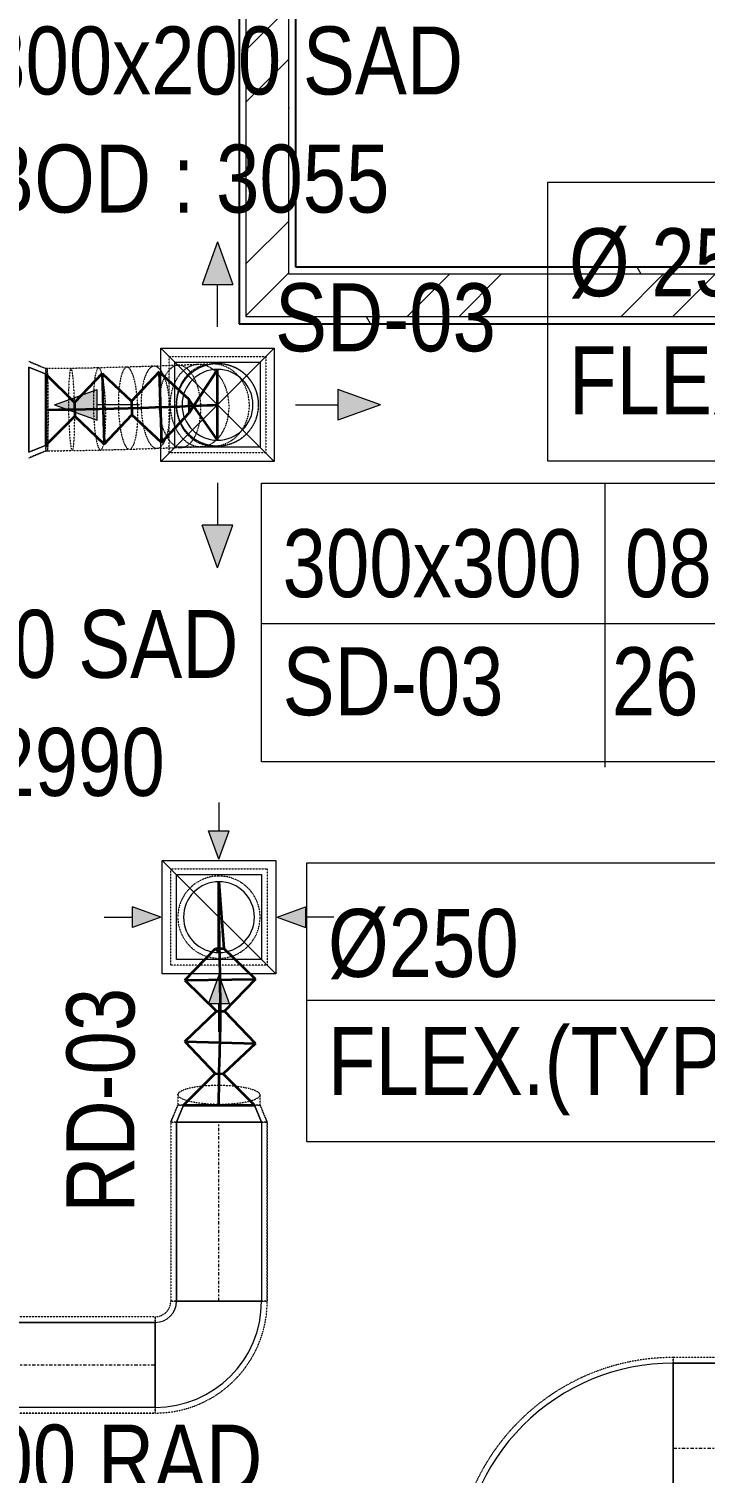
# Model space of a CAD drawing. Header units: inches. Extents: x -83664 to 20107, y -47222 to 19398.
# Drawn here: x -3914 to -1529, y -8171 to -3073 of the extents above; entities that cross this region are included whole.
import ezdxf

# ---------------------------------------------------------------- set-up
doc = ezdxf.new("R2010")
doc.units = ezdxf.units.IN
doc.header["$MEASUREMENT"] = 0
doc.linetypes.add('Center', pattern=[29.999999, 12, -6, 6, -6])
doc.linetypes.add('Hidden 0_50', pattern=[1.0584, 0.5292, -0.5292])
for name, color, linetype, lineweight, true_color in [('A-DETL', 7, 'Continuous', 18, 0x00a600), ('M-HVAC-DUCT', 7, 'Continuous', 9, 0xffe97f), ('M-HVAC-DUCT-PATT', 7, 'Continuous', 35, 0x007f00)]:
    doc.layers.add(name, color=color, linetype=linetype, lineweight=lineweight, true_color=true_color)
for name, color, linetype, lineweight in [('A-DETL-GENF', 7, 'Continuous', 9), ('A-WALL', 7, 'Continuous', 9), ('A-WALL-PATT', 7, 'Continuous', 25), ('G-ANNO-TEXT', 7, 'Continuous', 9), ('M-HVAC-CDFF', 7, 'Continuous', 9), ('M-HVAC-DUCT-CNTR', 7, 'Center', 9), ('M-HVAC-DUCT-IDEN', 7, 'Continuous', 18)]:
    doc.layers.add(name, color=color, linetype=linetype, lineweight=lineweight)
doc.styles.add('Arial Narrow_21', font='ARIALN.TTF', dxfattribs={"height": 240})
pattern_1 = [(0, (0, 0), (1219.2, 304.8), [50.292, -864.108, 50.292, -864.108, -4876.8]), (0, (0, 0), (1219.2, 304.8), [-1828.8, 50.292, -1778.508, 50.292, -864.108, -2133.6]), (0, (0, 0), (1219.2, 304.8), [-4572, 50.292, -559.308, 50.292, -1473.708]), (120, (457.2, 152.4), (-873.56454, 903.45817), [50.292, -864.108, 50.292, -864.108, -4876.8]), (120, (457.2, 152.4), (-873.56454, 903.45817), [-1828.8, 50.292, -1778.508, 50.292, -864.108, -2133.6]), (120, (457.2, 152.4), (-873.56454, 903.45817), [-4572, 50.292, -559.308, 50.292, -1473.708]), (240, (609.6, 762), (-345.63546, -1208.25817), [50.292, -864.108, 50.292, -864.108, -4876.8]), (240, (609.6, 762), (-345.63546, -1208.25817), [-1828.8, 50.292, -1778.508, 50.292, -864.108, -2133.6]), (240, (609.6, 762), (-345.63546, -1208.25817), [-4572, 50.292, -559.308, 50.292, -1473.708])]
pattern_2 = [(45, (0, 0), (-377.1708, 377.1708), []), (45, (0, 571.5), (-377.1708, 377.1708), [])]

# ---------------------------------------------------------------- blocks, each defined once
blk = doc.blocks.new('GCE-AT-Supply Air Rectangular Diffuser - 300x300-6788639-FIRST FLOOR AC CONDITIONING LAYOUT - PART A')
at = {"layer": 'A-DETL-GENF', "true_color": 0xff7f00}
for points in [[(54.6, 425), (0, 575), (-54.6, 425)], [(-425, -54.6), (-425, 54.6), (-575, 0)], [(425, -54.6), (575, 0), (425, 54.6)], [(0, -575), (54.6, -425), (-54.6, -425)]]:
    blk.add_hatch(color=30, dxfattribs=at).paths.add_polyline_path(points)
at = {"layer": 'A-DETL-GENF', "color": 30, "true_color": 0xff7f00}
for p, q in [((0, 575), (-54.6, 425)), ((0, 575), (54.6, 425)), ((-54.6, 425), (54.6, 425)), ((0, 275), (0, 425)), ((-200, -200), (200, 200)), ((-200, 200), (200, -200)), ((-200, -200), (-200, 200)), ((-200, 200), (200, 200)), ((200, 200), (200, -200)), ((-575, 0), (-425, 54.6)), ((-425, -54.6), (-425, 54.6)), ((425, 54.6), (425, -54.6)), ((575, 0), (425, 54.6)), ((-575, 0), (-425, -54.6)), ((275, 0), (425, 0)), ((-275, 0), (-425, 0)), ((575, 0), (425, -54.6)), ((200, -200), (-200, -200)), ((0, -275), (0, -425)), ((54.6, -425), (-54.6, -425)), ((0, -575), (-54.6, -425)), ((0, -575), (54.6, -425))]:
    blk.add_line(p, q, dxfattribs=at)
blk = doc.blocks.new('M_Rectangular to Round Transition - Angle - 45 Degree-7442407-FIRST FLOOR AC CONDITIONING LAYOUT - PART A')
at = {"layer": 'M-HVAC-DUCT', "color": 30, "true_color": 0xff7f00}
for p, q in [((0, 150), (60.4, 125)), ((60.4, 125), (0, 150)), ((0, 150), (0, -150)), ((0, -150), (0, 150)), ((60.4, 0), (60.4, 125)), ((60.4, 0), (60.4, 125)), ((60.4, -125), (60.4, 0)), ((60.4, -125), (60.4, 0)), ((0, -150), (60.4, -125)), ((60.4, -125), (0, -150))]:
    blk.add_line(p, q, dxfattribs=at)
blk = doc.blocks.new('M_Rectangular to Round Transition - Angle - 45 Degree-7600494-FIRST FLOOR AC CONDITIONING LAYOUT - PART A')
at = {"layer": 'M-HVAC-DUCT', "color": 30, "true_color": 0xff7f00}
for p, q in [((160335, 87412.4), (160335, 87712.4)), ((160335, 87712.4), (160635, 87712.4)), ((160635, 87712.4), (160635, 87412.4)), ((160635, 87412.4), (160335, 87412.4))]:
    blk.add_line(p, q, dxfattribs=at)
for start, end in [(90, 180), (0, 90), (180, 270), (270, 0)]:
    blk.add_arc((160485, 87562.4), 125, start, end, dxfattribs=at)
blk = doc.blocks.new('GCE-AT-Return Air Rectangular Diffuser - 300X300-7590694-FIRST FLOOR AC CONDITIONING LAYOUT - PART A')
at = {"layer": 'A-DETL-GENF', "true_color": 0xff00ff}
for points in [[(0, 205), (36.4, 305), (-36.4, 305)], [(-305, -36.4), (-205, 0), (-305, 36.4)], [(305, -36.4), (305, 36.4), (205, 0)], [(36.4, -305), (0, -205), (-36.4, -305)]]:
    blk.add_hatch(color=6, dxfattribs=at).paths.add_polyline_path(points)
at = {"layer": 'A-DETL-GENF', "color": 6, "true_color": 0xff00ff}
for p, q in [((0, 405), (0, 305)), ((0, 205), (-36.4, 305)), ((-36.4, 305), (36.4, 305)), ((0, 205), (36.4, 305)), ((-200, 200), (200, 200)), ((-200, -200), (-200, 200)), ((-200, 200), (200, -200)), ((200, 200), (200, -200)), ((-205, 0), (-305, 36.4)), ((-305, -36.4), (-305, 36.4)), ((205, 0), (305, 36.4)), ((305, 36.4), (305, -36.4)), ((405, 0), (305, 0)), ((-405, 0), (-305, 0)), ((-205, 0), (-305, -36.4)), ((205, 0), (305, -36.4)), ((200, -200), (-200, -200)), ((0, -205), (-36.4, -305)), ((0, -205), (36.4, -305)), ((-36.4, -305), (36.4, -305)), ((0, -405), (0, -305))]:
    blk.add_line(p, q, dxfattribs=at)
blk = doc.blocks.new('M_Rectangular Elbow - Radius - 0_75 W-7240826-FIRST FLOOR AC CONDITIONING LAYOUT - PART A')
at = {"layer": 'M-HVAC-DUCT', "color": 6, "true_color": 0xff00ff}
for p, q in [((-150, 225), (150, 225)), ((150, 225), (-150, 225)), ((-225, 150), (-225, -150)), ((-225, -150), (-225, 150))]:
    blk.add_line(p, q, dxfattribs=at)
for radius in [75, 75, 375, 375]:
    blk.add_arc((-225, 225), radius, 270, 0, dxfattribs=at)
blk = doc.blocks.new('M_Rectangular to Round Transition - Angle - 45 Degree-V80-FIRST FLOOR AC CONDITIONING LAYOUT - PART A')
at = {"layer": 'M-HVAC-DUCT', "color": 6, "true_color": 0xff00ff}
for p, q in [((0, 150), (60.4, 125)), ((60.4, 125), (0, 150)), ((0, 150), (0, -150)), ((0, -150), (0, 150)), ((60.4, 0), (60.4, 125)), ((60.4, 0), (60.4, 125)), ((60.4, -125), (60.4, 0)), ((60.4, -125), (60.4, 0)), ((0, -150), (60.4, -125)), ((60.4, -125), (0, -150))]:
    blk.add_line(p, q, dxfattribs=at)
blk = doc.blocks.new('M_Rectangular to Round Transition - Angle - 45 Degree-V18-FIRST FLOOR AC CONDITIONING LAYOUT - PART A')
at = {"layer": 'M-HVAC-DUCT', "color": 6, "true_color": 0xff00ff}
for p, q in [((132090.8, 96619.9), (132090.8, 96919.9)), ((132090.8, 96919.9), (132390.8, 96919.9)), ((132390.8, 96919.9), (132390.8, 96619.9)), ((132390.8, 96619.9), (132090.8, 96619.9))]:
    blk.add_line(p, q, dxfattribs=at)
for start, end in [(90, 180), (0, 90), (180, 270), (270, 0)]:
    blk.add_arc((132240.8, 96769.9), 125, start, end, dxfattribs=at)
blk = doc.blocks.new('M_Rectangular Elbow - Radius - 0_75 W-8296330-FIRST FLOOR AC CONDITIONING LAYOUT - PART A')
at = {"layer": 'M-HVAC-DUCT', "color": 6, "true_color": 0xff00ff}
for p, q in [((-300, 450), (300, 450)), ((300, 450), (-300, 450)), ((-450, 300), (-450, -300)), ((-450, -300), (-450, 300))]:
    blk.add_line(p, q, dxfattribs=at)
for radius in [150, 150, 750, 750]:
    blk.add_arc((-450, 450), radius, 270, 0, dxfattribs=at)
blk = doc.blocks.new('TEMW-SMBZ-HO-BM-HVAC-00002_rvt-1-FIRST FLOOR AC CONDITIONING LAYOUT - PART A')
at = {"layer": 'M-HVAC-DUCT', "color": 30, "linetype": 'Hidden 0_50', "true_color": 0xff7f00}
for p, q in [((147542.5, 94124.8), (147602.8, 94099.8)), ((147602.8, 94099.8), (147542.5, 94124.8)), ((147788.4, 94102.4), (147691, 94100.5)), ((147888.3, 94105.2), (147788.4, 94102.4)), ((147984.3, 94108.3), (147888.3, 94105.2)), ((148069.9, 94111.5), (147984.2, 94108.3)), ((148037.8, 94142.1), (148377.8, 94142.1)), ((148037.8, 93802.1), (148037.8, 94142.1)), ((148138.9, 94114.3), (148069.8, 94111.5)), ((148184.8, 94116.2), (148138.7, 94114.3)), ((148201.4, 94117), (148184.6, 94116.2)), ((148377.8, 94142.1), (148377.8, 93802.1)), ((147607.6, 94099.8), (147602.8, 94099.8)), ((147602.8, 94099.8), (147602.8, 93809.8)), ((147602.8, 94099.8), (147602.8, 93809.8)), ((147602.8, 93954.8), (147602.8, 94099.8)), ((147602.8, 93954.8), (147602.8, 94099.8)), ((147691.1, 94100.5), (147607.6, 94099.8)), ((147602.8, 93809.8), (147602.8, 93954.8)), ((147602.8, 93809.8), (147602.8, 93954.8)), ((147542.5, 93784.8), (147602.8, 93809.8)), ((147602.8, 93809.8), (147542.5, 93784.8)), ((147602.8, 93809.8), (147608.9, 93809.8)), ((147608.9, 93809.8), (147695.2, 93810.5)), ((147695.2, 93810.5), (147795.3, 93812.5)), ((147795.3, 93812.5), (147897, 93815.3)), ((147897.1, 93815.3), (147994.3, 93818.5)), ((147994.4, 93818.5), (148081, 93821.7)), ((148377.8, 93802.1), (148037.8, 93802.1)), ((148081.1, 93821.7), (148150.7, 93824.5)), ((148150.8, 93824.5), (148197.2, 93826.5)), ((148197.4, 93826.5), (148214.2, 93827.3))]:
    blk.add_line(p, q, dxfattribs=at)
at = {"layer": 'M-HVAC-DUCT', "color": 6, "linetype": 'Hidden 0_50', "true_color": 0xff00ff}
for p, q in [((148043, 92333.8), (148383, 92333.8)), ((148043, 91993.8), (148043, 92333.8)), ((148383, 92333.8), (148383, 91993.8)), ((148383, 91993.8), (148043, 91993.8)), ((148068, 91537.4), (148068, 91500.6)), ((148068, 91537.4), (148068, 91500.6)), ((148358, 91500.6), (148358, 91536.1)), ((148358, 91500.6), (148358, 91536.1)), ((148043, 91440.3), (148068, 91500.6)), ((148068, 91500.6), (148043, 91440.3)), ((148068, 91500.6), (148358, 91500.6)), ((148068, 91500.6), (148358, 91500.6)), ((148213, 91500.6), (148068, 91500.6)), ((148213, 91500.6), (148068, 91500.6)), ((148358, 91500.6), (148213, 91500.6)), ((148358, 91500.6), (148213, 91500.6)), ((148383, 91440.3), (148358, 91500.6)), ((148358, 91500.6), (148383, 91440.3)), ((148383, 91440.3), (148043, 91440.3)), ((148043, 91440.3), (148383, 91440.3)), ((148043, 91440.3), (148043, 90808.4)), ((148043, 91440.3), (148043, 90808.4)), ((148383, 91440.3), (148043, 91440.3)), ((148043, 91440.3), (148383, 91440.3)), ((148383, 90808.4), (148383, 91440.3)), ((148383, 91440.3), (148383, 90808.4)), ((148383, 90808.4), (148043, 90808.4)), ((148043, 90808.4), (148383, 90808.4)), ((148383, 90808.4), (148043, 90808.4)), ((148043, 90808.4), (148383, 90808.4)), ((147988, 90753.4), (145754.2, 90753.4)), ((147988, 90753.4), (145754.2, 90753.4)), ((147988, 90413.4), (147988, 90753.4)), ((147988, 90753.4), (147988, 90413.4)), ((147988, 90753.4), (147988, 90413.4)), ((147988, 90413.4), (147988, 90753.4)), ((149815.7, 89969.6), (149815.7, 90609.6)), ((149815.7, 90609.6), (149815.7, 89969.6)), ((150701.1, 90609.6), (149815.7, 90609.6)), ((150701.1, 90609.6), (149815.7, 90609.6)), ((149815.7, 89969.6), (149815.7, 90609.6)), ((149815.7, 90609.6), (149815.7, 89969.6)), ((145754.2, 90413.4), (147988, 90413.4)), ((147988, 90413.4), (145754.2, 90413.4))]:
    blk.add_line(p, q, dxfattribs=at)
at = {"layer": 'M-HVAC-DUCT', "color": 6, "true_color": 0xff00ff}
for p, q in [((148063, 91440.3), (148363, 91440.3)), ((148363, 91440.3), (148063, 91440.3)), ((148063, 90808.4), (148063, 91440.3)), ((148063, 91440.3), (148063, 90808.4)), ((148363, 91440.3), (148363, 90808.4)), ((148363, 91440.3), (148363, 90808.4)), ((148063, 90808.4), (148363, 90808.4)), ((148363, 90808.4), (148063, 90808.4)), ((145754.2, 90733.4), (147988, 90733.4)), ((147988, 90733.4), (145754.2, 90733.4)), ((147988, 90733.4), (147988, 90433.4)), ((147988, 90433.4), (147988, 90733.4)), ((149815.7, 90589.6), (149815.7, 89989.6)), ((149815.7, 89989.6), (149815.7, 90589.6)), ((149815.7, 90589.6), (150701.1, 90589.6)), ((150701.1, 90589.6), (149815.7, 90589.6)), ((147988, 90433.4), (145754.2, 90433.4)), ((147988, 90433.4), (145754.2, 90433.4))]:
    blk.add_line(p, q, dxfattribs=at)
at = {"layer": 'M-HVAC-DUCT', "color": 6, "linetype": 'Hidden 0_50', "true_color": 0xff00ff, "flags": 128}
for points in [[(148068, 91537.4), (148072.9, 91546.2), (148087.4, 91554.4), (148110.5, 91561.4), (148140.5, 91566.7), (148175.5, 91570), (148213, 91571), (148250.5, 91569.7), (148285.5, 91566.1), (148315.5, 91560.5), (148338.6, 91553.3), (148353.1, 91545), (148358, 91536.1)], [(148358, 91536.1), (148353.1, 91527.2), (148338.6, 91519), (148315.5, 91512), (148285.5, 91506.7), (148250.5, 91503.4), (148213, 91502.4), (148175.5, 91503.8), (148140.5, 91507.3), (148110.5, 91512.9), (148087.4, 91520.1), (148072.9, 91528.5), (148068, 91537.4)]]:
    blk.add_lwpolyline(points, dxfattribs=at)
at = {"layer": 'M-HVAC-DUCT', "color": 30, "linetype": 'Hidden 0_50', "true_color": 0xff7f00}
for start, end in [(90, 180), (91.9823, 271.9823), (271.9823, 91.9823), (0, 90), (180, 270), (270, 0)]:
    blk.add_arc((148207.8, 93972.1), 145, start, end, dxfattribs=at)
at = {"layer": 'M-HVAC-DUCT', "color": 6, "linetype": 'Hidden 0_50', "true_color": 0xff00ff}
for centre, radius, start, end in [((148213, 92163.8), 145, 90, 180), ((148213, 92163.8), 145, 0, 90), ((148213, 92163.8), 145, 180, 270), ((148213, 92163.8), 145, 270, 0), ((147988, 90808.4), 55, 270, 0), ((147988, 90808.4), 395, 270, 0), ((147988, 90808.4), 395, 270, 0), ((147988, 90808.4), 55, 270, 0), ((149815.7, 89839.6), 770, 90, 180), ((149815.7, 89839.6), 770, 90, 180)]:
    blk.add_arc(centre, radius, start, end, dxfattribs=at)
at = {"layer": 'M-HVAC-DUCT', "color": 30, "linetype": 'Hidden 0_50', "true_color": 0xff7f00}
for points in [[(147788.4, 94102.4), (147786.6, 94102.4), (147782.9, 94099), (147778, 94084.3), (147774.1, 94060.9), (147771.4, 94030.5), (147770, 93995.1), (147770.2, 93957.2), (147771.8, 93919.2), (147774.8, 93883.9), (147779, 93853.6), (147784, 93830.3), (147789.6, 93815.8), (147793.4, 93812.5), (147795.2, 93812.5)], [(147795.2, 93812.5), (147797.1, 93812.5), (147800.8, 93815.9), (147805.6, 93830.6), (147809.6, 93854), (147812.3, 93884.4), (147813.6, 93919.8), (147813.5, 93957.8), (147811.9, 93995.7), (147808.9, 94031), (147804.7, 94061.3), (147799.7, 94084.6), (147794.1, 94099.2), (147790.3, 94102.5), (147788.4, 94102.4)], [(147888.4, 94105.2), (147885.4, 94105.1), (147879.5, 94101.7), (147871.6, 94086.9), (147865.1, 94063.5), (147860.6, 94033), (147858.1, 93997.6), (147858.1, 93959.6), (147860.4, 93921.7), (147864.9, 93886.4), (147871.3, 93856.1), (147879.1, 93833), (147887.9, 93818.5), (147894, 93815.3), (147897, 93815.3)], [(147897, 93815.3), (147900, 93815.4), (147905.8, 93818.8), (147913.7, 93833.6), (147920.2, 93857), (147924.8, 93887.5), (147927.2, 93922.9), (147927.2, 93960.9), (147924.9, 93998.8), (147920.4, 94034.1), (147914, 94064.4), (147906.2, 94087.5), (147897.4, 94102), (147891.4, 94105.2), (147888.4, 94105.2)], [(147984.4, 94108.3), (147980, 94108.2), (147971.3, 94104.7), (147959.4, 94089.8), (147949.5, 94066.2), (147942.4, 94035.7), (147938.4, 94000.2), (147938, 93962.2), (147941, 93924.3), (147947.3, 93889.1), (147956.5, 93858.9), (147967.9, 93835.9), (147980.8, 93821.5), (147989.7, 93818.4), (147994.2, 93818.5)], [(147994.2, 93818.5), (147998.6, 93818.6), (148007.3, 93822.2), (148019.2, 93837.1), (148029.1, 93860.6), (148036.2, 93891.2), (148040.2, 93926.6), (148040.6, 93964.6), (148037.6, 94002.5), (148031.3, 94037.8), (148022.1, 94067.9), (148010.7, 94091), (147997.8, 94105.3), (147988.9, 94108.5), (147984.4, 94108.3)], [(148070.3, 94111.5), (148063.8, 94111.3), (148051.2, 94107.7), (148033.8, 94092.5), (148019.2, 94068.8), (148008.5, 94038.1), (148002.3, 94002.6), (148001.1, 93964.6), (148005, 93926.7), (148013.7, 93891.6), (148026.6, 93861.5), (148042.8, 93838.7), (148061.3, 93824.5), (148074.2, 93821.5), (148080.6, 93821.7)], [(148139.5, 94114.3), (148130.4, 94114), (148112.5, 94110.1), (148087.8, 94094.7), (148066.9, 94070.7), (148051.3, 94039.9), (148042.1, 94004.2), (148039.9, 93966.1), (148044.9, 93928.3), (148056.6, 93893.3), (148074.4, 93863.4), (148096.9, 93840.8), (148122.8, 93827), (148140.9, 93824.2), (148150, 93824.5)], [(148185.8, 94116.3), (148174.6, 94115.9), (148152.2, 94111.8), (148121.2, 94096.1), (148095, 94071.9), (148075.4, 94040.9), (148063.6, 94005.1), (148060.5, 93967), (148066.3, 93929.2), (148080.6, 93894.3), (148102.4, 93864.6), (148130.3, 93842.2), (148162.3, 93828.7), (148184.9, 93826.1), (148196.1, 93826.5)], [(148202.8, 94117), (148190.1, 94116.6), (148165, 94112.4), (148130.1, 94096.5), (148100.6, 94072.2), (148078.3, 94041), (148064.9, 94005.1), (148061.2, 93967), (148067.5, 93929.3), (148083.4, 93894.4), (148107.7, 93864.9), (148138.9, 93842.6), (148174.8, 93829.2), (148200.2, 93826.8), (148212.8, 93827.2)], [(148080.6, 93821.7), (148087, 93821.9), (148099.7, 93825.6), (148117.1, 93840.7), (148131.7, 93864.4), (148142.4, 93895.1), (148148.5, 93930.7), (148149.7, 93968.7), (148145.8, 94006.5), (148137.1, 94041.7), (148124.3, 94071.7), (148108, 94094.6), (148089.6, 94108.7), (148076.7, 94111.7), (148070.3, 94111.5)], [(148150, 93824.5), (148159.1, 93824.8), (148177, 93828.7), (148201.8, 93844.1), (148222.6, 93868.1), (148238.2, 93898.9), (148247.4, 93934.6), (148249.6, 93972.7), (148244.7, 94010.5), (148232.9, 94045.5), (148215.2, 94075.3), (148192.6, 94098), (148166.8, 94111.8), (148148.6, 94114.6), (148139.5, 94114.3)], [(148196.1, 93826.5), (148207.4, 93826.8), (148229.8, 93830.9), (148260.7, 93846.6), (148286.9, 93870.8), (148306.6, 93901.9), (148318.4, 93937.6), (148321.5, 93975.7), (148315.7, 94013.5), (148301.4, 94048.4), (148279.6, 94078.1), (148251.7, 94100.5), (148219.7, 94114.1), (148197.1, 94116.6), (148185.8, 94116.3)], [(148212.8, 93827.2), (148225.5, 93827.6), (148250.6, 93831.8), (148285.5, 93847.7), (148315, 93872.1), (148337.3, 93903.2), (148350.7, 93939.1), (148354.4, 93977.2), (148348.1, 94014.9), (148332.2, 94049.8), (148307.9, 94079.3), (148276.7, 94101.6), (148240.8, 94115), (148215.4, 94117.5), (148202.8, 94117)], [(147607.6, 94099.8), (147607.3, 94099.8), (147606.8, 94096.4), (147606.2, 94081.8), (147605.7, 94058.5), (147605.4, 94028.1), (147605.3, 93992.7), (147605.3, 93954.8), (147605.6, 93916.8), (147606, 93881.4), (147606.6, 93851), (147607.3, 93827.7), (147608.1, 93813.1), (147608.6, 93809.8), (147608.9, 93809.8)], [(147608.9, 93809.8), (147609.1, 93809.8), (147609.6, 93813.1), (147610.2, 93827.7), (147610.7, 93851), (147611, 93881.4), (147611.2, 93916.8), (147611.1, 93954.8), (147610.8, 93992.7), (147610.4, 94028.1), (147609.8, 94058.5), (147609.1, 94081.8), (147608.3, 94096.4), (147607.8, 94099.8), (147607.6, 94099.8)], [(147691.1, 94100.5), (147690.1, 94100.5), (147688.3, 94097.1), (147685.9, 94082.5), (147684, 94059.1), (147682.7, 94028.8), (147682.1, 93993.4), (147682.3, 93955.4), (147683.2, 93917.5), (147684.8, 93882.1), (147687, 93851.8), (147689.5, 93828.5), (147692.4, 93813.8), (147694.3, 93810.5), (147695.2, 93810.5)], [(147695.2, 93810.5), (147696.1, 93810.5), (147698, 93813.9), (147700.4, 93828.5), (147702.3, 93851.8), (147703.6, 93882.2), (147704.1, 93917.6), (147704, 93955.6), (147703, 93993.5), (147701.5, 94028.9), (147699.3, 94059.2), (147696.7, 94082.5), (147693.9, 94097.2), (147692, 94100.5), (147691.1, 94100.5)]]:
    blk.add_open_spline(points, degree=3, dxfattribs=at)
at = {"layer": 'M-HVAC-DUCT-CNTR', "color": 6, "true_color": 0xff00ff}
for p, q in [((148213, 90808.4), (148213, 91440.3)), ((145754.2, 90583.4), (147988, 90583.4)), ((149815.7, 90289.6), (150701.1, 90289.6))]:
    blk.add_line(p, q, dxfattribs=at)
at = {"layer": 'M-HVAC-DUCT-CNTR', "color": 30, "linetype": 'Continuous', "lineweight": 35, "true_color": 0xff7f00}
blk.add_open_spline([(147602.8, 93954.8), (147826.8, 93954.8), (148207.8, 93972.1), (148207.8, 93972.1)], degree=3, dxfattribs=at)
at = {"layer": 'M-HVAC-DUCT-CNTR', "color": 6, "linetype": 'Continuous', "lineweight": 35, "true_color": 0xff00ff}
blk.add_open_spline([(148213, 91500.6), (148213, 91672.5), (148223.6, 91721.3), (148213, 92163.8), (148213, 92163.8)], degree=3, knots=[0, 0, 0, 0, 1.691969, 3.633103, 3.633103, 3.633103, 3.633103], dxfattribs=at)
at = {"layer": 'M-HVAC-DUCT-PATT', "color": 30, "true_color": 0xff7f00}
for p, q in [((147602.8, 94079.8), (147703.5, 93979.8)), ((147602.8, 94079.8), (147602.8, 93829.8)), ((147602.8, 94079.8), (147602.8, 93829.8)), ((147801.5, 94082.7), (147703.5, 93979.8)), ((147801.5, 94082.7), (147904.7, 93984.8)), ((147801.5, 94082.7), (147807.8, 93832.8)), ((147801.5, 94082.7), (147807.8, 93832.8)), ((148001.7, 94089), (147904.7, 93984.8)), ((148001.7, 94089), (148106.1, 93992)), ((148001.7, 94089), (148010.7, 93839.1)), ((148001.7, 94089), (148010.7, 93839.1)), ((148207.8, 94097.1), (148108.1, 93943.8)), ((148207.8, 93847.1), (148207.8, 94097.1)), ((147703.5, 93979.8), (147704.4, 93931.5)), ((147904.7, 93984.8), (147906.2, 93936.5)), ((148207.8, 93847.1), (148106.1, 93992)), ((148106.1, 93992), (148108.1, 93943.8)), ((147602.8, 93829.8), (147704.4, 93931.5)), ((147807.8, 93832.8), (147704.4, 93931.5)), ((147807.8, 93832.8), (147906.2, 93936.5)), ((148010.7, 93839.1), (147906.2, 93936.5)), ((148010.7, 93839.1), (148108.1, 93943.8))]:
    blk.add_line(p, q, dxfattribs=at)
at = {"layer": 'M-HVAC-DUCT-PATT', "color": 6, "true_color": 0xff00ff}
for p, q in [((148213, 92038.8), (148213, 92288.8)), ((148213, 92288.8), (148229.8, 92053.6)), ((148092.2, 91941), (148200.9, 92053)), ((148200.9, 92053), (148229.8, 92053.6)), ((148213, 92038.8), (148200.9, 92053)), ((148342.2, 91944.5), (148229.8, 92053.6)), ((148092.2, 91941), (148342.2, 91944.5)), ((148092.2, 91941), (148342.2, 91944.5)), ((148092.2, 91941), (148203.8, 91832.2)), ((148342.2, 91944.5), (148232.7, 91832.3)), ((148092, 91725.3), (148203.8, 91832.2)), ((148203.8, 91832.2), (148232.7, 91832.3)), ((148341.9, 91718.1), (148232.7, 91832.3)), ((148092, 91725.3), (148341.9, 91718.1)), ((148092, 91725.3), (148341.9, 91718.1)), ((148092, 91725.3), (148199.4, 91611.5)), ((148341.9, 91718.1), (148228.3, 91611)), ((148088, 91500.6), (148199.4, 91611.5)), ((148199.4, 91611.5), (148228.3, 91611)), ((148338, 91500.6), (148228.3, 91611)), ((148088, 91500.6), (148338, 91500.6)), ((148088, 91500.6), (148338, 91500.6))]:
    blk.add_line(p, q, dxfattribs=at)
at = {"layer": 'M-HVAC-CDFF', "color": 6, "linetype": 'Hidden 0_50', "lineweight": 9, "true_color": 0xff00ff}
for name, p in [('GCE-AT-Supply Air Rectangular Diffuser - 300x300-6788639-FIRST FLOOR AC CONDITIONING LAYOUT - PART A', (148207.8, 93972.1)), ('GCE-AT-Return Air Rectangular Diffuser - 300X300-7590694-FIRST FLOOR AC CONDITIONING LAYOUT - PART A', (148213, 92163.8))]:
    blk.add_blockref(name, p, dxfattribs=at)
at = {"layer": 'M-HVAC-DUCT', "color": 6, "linetype": 'Hidden 0_50', "lineweight": 9, "true_color": 0xff00ff}
for name, p in [('M_Rectangular to Round Transition - Angle - 45 Degree-7442407-FIRST FLOOR AC CONDITIONING LAYOUT - PART A', (147542.5, 93954.8)), ('M_Rectangular to Round Transition - Angle - 45 Degree-7600494-FIRST FLOOR AC CONDITIONING LAYOUT - PART A', (-12277.2, 6409.7)), ('M_Rectangular to Round Transition - Angle - 45 Degree-V18-FIRST FLOOR AC CONDITIONING LAYOUT - PART A', (15972.2, -4606.1)), ('M_Rectangular Elbow - Radius - 0_75 W-7240826-FIRST FLOOR AC CONDITIONING LAYOUT - PART A', (148213, 90583.4))]:
    blk.add_blockref(name, p, dxfattribs=at)
for name, p, rotation in [('M_Rectangular to Round Transition - Angle - 45 Degree-V80-FIRST FLOOR AC CONDITIONING LAYOUT - PART A', (148213, 91440.3), 90), ('M_Rectangular Elbow - Radius - 0_75 W-8296330-FIRST FLOOR AC CONDITIONING LAYOUT - PART A', (149365.7, 90289.6), 180)]:
    blk.add_blockref(name, p, dxfattribs=dict(at, rotation=rotation))
blk = doc.blocks.new('TEMW-SMBZ-HO-BM-HVAC-00002_rvt-2-FIRST FLOOR AC CONDITIONING LAYOUT - PART A')
at = {"layer": 'M-HVAC-DUCT', "color": 30, "linetype": 'Hidden 0_50', "true_color": 0xff7f00}
for p, q in [((147542.5, 94124.8), (147602.8, 94099.8)), ((147602.8, 94099.8), (147542.5, 94124.8)), ((147788.4, 94102.4), (147691, 94100.5)), ((147888.3, 94105.2), (147788.4, 94102.4)), ((147984.3, 94108.3), (147888.3, 94105.2)), ((148069.9, 94111.5), (147984.2, 94108.3)), ((148037.8, 94142.1), (148377.8, 94142.1)), ((148037.8, 93802.1), (148037.8, 94142.1)), ((148138.9, 94114.3), (148069.8, 94111.5)), ((148184.8, 94116.2), (148138.7, 94114.3)), ((148201.4, 94117), (148184.6, 94116.2)), ((148377.8, 94142.1), (148377.8, 93802.1)), ((147607.6, 94099.8), (147602.8, 94099.8)), ((147602.8, 94099.8), (147602.8, 93809.8)), ((147602.8, 94099.8), (147602.8, 93809.8)), ((147602.8, 93954.8), (147602.8, 94099.8)), ((147602.8, 93954.8), (147602.8, 94099.8)), ((147691.1, 94100.5), (147607.6, 94099.8)), ((147602.8, 93809.8), (147602.8, 93954.8)), ((147602.8, 93809.8), (147602.8, 93954.8)), ((147542.5, 93784.8), (147602.8, 93809.8)), ((147602.8, 93809.8), (147542.5, 93784.8)), ((147602.8, 93809.8), (147608.9, 93809.8)), ((147608.9, 93809.8), (147695.2, 93810.5)), ((147695.2, 93810.5), (147795.3, 93812.5)), ((147795.3, 93812.5), (147897, 93815.3)), ((147897.1, 93815.3), (147994.3, 93818.5)), ((147994.4, 93818.5), (148081, 93821.7)), ((148377.8, 93802.1), (148037.8, 93802.1)), ((148081.1, 93821.7), (148150.7, 93824.5)), ((148150.8, 93824.5), (148197.2, 93826.5)), ((148197.4, 93826.5), (148214.2, 93827.3))]:
    blk.add_line(p, q, dxfattribs=at)
at = {"layer": 'M-HVAC-DUCT', "color": 6, "linetype": 'Hidden 0_50', "true_color": 0xff00ff}
for p, q in [((148043, 92333.8), (148383, 92333.8)), ((148043, 91993.8), (148043, 92333.8)), ((148383, 92333.8), (148383, 91993.8)), ((148383, 91993.8), (148043, 91993.8)), ((148068, 91537.4), (148068, 91500.6)), ((148068, 91537.4), (148068, 91500.6)), ((148358, 91500.6), (148358, 91536.1)), ((148358, 91500.6), (148358, 91536.1)), ((148043, 91440.3), (148068, 91500.6)), ((148068, 91500.6), (148043, 91440.3)), ((148068, 91500.6), (148358, 91500.6)), ((148068, 91500.6), (148358, 91500.6)), ((148213, 91500.6), (148068, 91500.6)), ((148213, 91500.6), (148068, 91500.6)), ((148358, 91500.6), (148213, 91500.6)), ((148358, 91500.6), (148213, 91500.6)), ((148383, 91440.3), (148358, 91500.6)), ((148358, 91500.6), (148383, 91440.3)), ((148383, 91440.3), (148043, 91440.3)), ((148043, 91440.3), (148383, 91440.3)), ((148043, 91440.3), (148043, 90808.4)), ((148043, 91440.3), (148043, 90808.4)), ((148383, 91440.3), (148043, 91440.3)), ((148043, 91440.3), (148383, 91440.3)), ((148383, 90808.4), (148383, 91440.3)), ((148383, 91440.3), (148383, 90808.4)), ((148383, 90808.4), (148043, 90808.4)), ((148043, 90808.4), (148383, 90808.4)), ((148383, 90808.4), (148043, 90808.4)), ((148043, 90808.4), (148383, 90808.4)), ((147988, 90753.4), (145754.2, 90753.4)), ((147988, 90753.4), (145754.2, 90753.4)), ((147988, 90413.4), (147988, 90753.4)), ((147988, 90753.4), (147988, 90413.4)), ((147988, 90753.4), (147988, 90413.4)), ((147988, 90413.4), (147988, 90753.4)), ((149815.7, 89969.6), (149815.7, 90609.6)), ((149815.7, 90609.6), (149815.7, 89969.6)), ((150701.1, 90609.6), (149815.7, 90609.6)), ((150701.1, 90609.6), (149815.7, 90609.6)), ((149815.7, 89969.6), (149815.7, 90609.6)), ((149815.7, 90609.6), (149815.7, 89969.6)), ((145754.2, 90413.4), (147988, 90413.4)), ((147988, 90413.4), (145754.2, 90413.4))]:
    blk.add_line(p, q, dxfattribs=at)
at = {"layer": 'M-HVAC-DUCT', "color": 6, "true_color": 0xff00ff}
for p, q in [((148063, 91440.3), (148363, 91440.3)), ((148363, 91440.3), (148063, 91440.3)), ((148063, 90808.4), (148063, 91440.3)), ((148063, 91440.3), (148063, 90808.4)), ((148363, 91440.3), (148363, 90808.4)), ((148363, 91440.3), (148363, 90808.4)), ((148063, 90808.4), (148363, 90808.4)), ((148363, 90808.4), (148063, 90808.4)), ((145754.2, 90733.4), (147988, 90733.4)), ((147988, 90733.4), (145754.2, 90733.4)), ((147988, 90733.4), (147988, 90433.4)), ((147988, 90433.4), (147988, 90733.4)), ((149815.7, 90589.6), (149815.7, 89989.6)), ((149815.7, 89989.6), (149815.7, 90589.6)), ((149815.7, 90589.6), (150701.1, 90589.6)), ((150701.1, 90589.6), (149815.7, 90589.6)), ((147988, 90433.4), (145754.2, 90433.4)), ((147988, 90433.4), (145754.2, 90433.4))]:
    blk.add_line(p, q, dxfattribs=at)
at = {"layer": 'M-HVAC-DUCT', "color": 6, "linetype": 'Hidden 0_50', "true_color": 0xff00ff, "flags": 128}
for points in [[(148068, 91537.4), (148072.9, 91546.2), (148087.4, 91554.4), (148110.5, 91561.4), (148140.5, 91566.7), (148175.5, 91570), (148213, 91571), (148250.5, 91569.7), (148285.5, 91566.1), (148315.5, 91560.5), (148338.6, 91553.3), (148353.1, 91545), (148358, 91536.1)], [(148358, 91536.1), (148353.1, 91527.2), (148338.6, 91519), (148315.5, 91512), (148285.5, 91506.7), (148250.5, 91503.4), (148213, 91502.4), (148175.5, 91503.8), (148140.5, 91507.3), (148110.5, 91512.9), (148087.4, 91520.1), (148072.9, 91528.5), (148068, 91537.4)]]:
    blk.add_lwpolyline(points, dxfattribs=at)
at = {"layer": 'M-HVAC-DUCT', "color": 30, "linetype": 'Hidden 0_50', "true_color": 0xff7f00}
for start, end in [(90, 180), (91.9823, 271.9823), (271.9823, 91.9823), (0, 90), (180, 270), (270, 0)]:
    blk.add_arc((148207.8, 93972.1), 145, start, end, dxfattribs=at)
at = {"layer": 'M-HVAC-DUCT', "color": 6, "linetype": 'Hidden 0_50', "true_color": 0xff00ff}
for centre, radius, start, end in [((148213, 92163.8), 145, 90, 180), ((148213, 92163.8), 145, 0, 90), ((148213, 92163.8), 145, 180, 270), ((148213, 92163.8), 145, 270, 0), ((147988, 90808.4), 55, 270, 0), ((147988, 90808.4), 395, 270, 0), ((147988, 90808.4), 395, 270, 0), ((147988, 90808.4), 55, 270, 0), ((149815.7, 89839.6), 770, 90, 180), ((149815.7, 89839.6), 770, 90, 180)]:
    blk.add_arc(centre, radius, start, end, dxfattribs=at)
at = {"layer": 'M-HVAC-DUCT', "color": 30, "linetype": 'Hidden 0_50', "true_color": 0xff7f00}
for points in [[(147788.4, 94102.4), (147786.6, 94102.4), (147782.9, 94099), (147778, 94084.3), (147774.1, 94060.9), (147771.4, 94030.5), (147770, 93995.1), (147770.2, 93957.2), (147771.8, 93919.2), (147774.8, 93883.9), (147779, 93853.6), (147784, 93830.3), (147789.6, 93815.8), (147793.4, 93812.5), (147795.2, 93812.5)], [(147795.2, 93812.5), (147797.1, 93812.5), (147800.8, 93815.9), (147805.6, 93830.6), (147809.6, 93854), (147812.3, 93884.4), (147813.6, 93919.8), (147813.5, 93957.8), (147811.9, 93995.7), (147808.9, 94031), (147804.7, 94061.3), (147799.7, 94084.6), (147794.1, 94099.2), (147790.3, 94102.5), (147788.4, 94102.4)], [(147888.4, 94105.2), (147885.4, 94105.1), (147879.5, 94101.7), (147871.6, 94086.9), (147865.1, 94063.5), (147860.6, 94033), (147858.1, 93997.6), (147858.1, 93959.6), (147860.4, 93921.7), (147864.9, 93886.4), (147871.3, 93856.1), (147879.1, 93833), (147887.9, 93818.5), (147894, 93815.3), (147897, 93815.3)], [(147897, 93815.3), (147900, 93815.4), (147905.8, 93818.8), (147913.7, 93833.6), (147920.2, 93857), (147924.8, 93887.5), (147927.2, 93922.9), (147927.2, 93960.9), (147924.9, 93998.8), (147920.4, 94034.1), (147914, 94064.4), (147906.2, 94087.5), (147897.4, 94102), (147891.4, 94105.2), (147888.4, 94105.2)], [(147984.4, 94108.3), (147980, 94108.2), (147971.3, 94104.7), (147959.4, 94089.8), (147949.5, 94066.2), (147942.4, 94035.7), (147938.4, 94000.2), (147938, 93962.2), (147941, 93924.3), (147947.3, 93889.1), (147956.5, 93858.9), (147967.9, 93835.9), (147980.8, 93821.5), (147989.7, 93818.4), (147994.2, 93818.5)], [(147994.2, 93818.5), (147998.6, 93818.6), (148007.3, 93822.2), (148019.2, 93837.1), (148029.1, 93860.6), (148036.2, 93891.2), (148040.2, 93926.6), (148040.6, 93964.6), (148037.6, 94002.5), (148031.3, 94037.8), (148022.1, 94067.9), (148010.7, 94091), (147997.8, 94105.3), (147988.9, 94108.5), (147984.4, 94108.3)], [(148070.3, 94111.5), (148063.8, 94111.3), (148051.2, 94107.7), (148033.8, 94092.5), (148019.2, 94068.8), (148008.5, 94038.1), (148002.3, 94002.6), (148001.1, 93964.6), (148005, 93926.7), (148013.7, 93891.6), (148026.6, 93861.5), (148042.8, 93838.7), (148061.3, 93824.5), (148074.2, 93821.5), (148080.6, 93821.7)], [(148139.5, 94114.3), (148130.4, 94114), (148112.5, 94110.1), (148087.8, 94094.7), (148066.9, 94070.7), (148051.3, 94039.9), (148042.1, 94004.2), (148039.9, 93966.1), (148044.9, 93928.3), (148056.6, 93893.3), (148074.4, 93863.4), (148096.9, 93840.8), (148122.8, 93827), (148140.9, 93824.2), (148150, 93824.5)], [(148185.8, 94116.3), (148174.6, 94115.9), (148152.2, 94111.8), (148121.2, 94096.1), (148095, 94071.9), (148075.4, 94040.9), (148063.6, 94005.1), (148060.5, 93967), (148066.3, 93929.2), (148080.6, 93894.3), (148102.4, 93864.6), (148130.3, 93842.2), (148162.3, 93828.7), (148184.9, 93826.1), (148196.1, 93826.5)], [(148202.8, 94117), (148190.1, 94116.6), (148165, 94112.4), (148130.1, 94096.5), (148100.6, 94072.2), (148078.3, 94041), (148064.9, 94005.1), (148061.2, 93967), (148067.5, 93929.3), (148083.4, 93894.4), (148107.7, 93864.9), (148138.9, 93842.6), (148174.8, 93829.2), (148200.2, 93826.8), (148212.8, 93827.2)], [(148080.6, 93821.7), (148087, 93821.9), (148099.7, 93825.6), (148117.1, 93840.7), (148131.7, 93864.4), (148142.4, 93895.1), (148148.5, 93930.7), (148149.7, 93968.7), (148145.8, 94006.5), (148137.1, 94041.7), (148124.3, 94071.7), (148108, 94094.6), (148089.6, 94108.7), (148076.7, 94111.7), (148070.3, 94111.5)], [(148150, 93824.5), (148159.1, 93824.8), (148177, 93828.7), (148201.8, 93844.1), (148222.6, 93868.1), (148238.2, 93898.9), (148247.4, 93934.6), (148249.6, 93972.7), (148244.7, 94010.5), (148232.9, 94045.5), (148215.2, 94075.3), (148192.6, 94098), (148166.8, 94111.8), (148148.6, 94114.6), (148139.5, 94114.3)], [(148196.1, 93826.5), (148207.4, 93826.8), (148229.8, 93830.9), (148260.7, 93846.6), (148286.9, 93870.8), (148306.6, 93901.9), (148318.4, 93937.6), (148321.5, 93975.7), (148315.7, 94013.5), (148301.4, 94048.4), (148279.6, 94078.1), (148251.7, 94100.5), (148219.7, 94114.1), (148197.1, 94116.6), (148185.8, 94116.3)], [(148212.8, 93827.2), (148225.5, 93827.6), (148250.6, 93831.8), (148285.5, 93847.7), (148315, 93872.1), (148337.3, 93903.2), (148350.7, 93939.1), (148354.4, 93977.2), (148348.1, 94014.9), (148332.2, 94049.8), (148307.9, 94079.3), (148276.7, 94101.6), (148240.8, 94115), (148215.4, 94117.5), (148202.8, 94117)], [(147607.6, 94099.8), (147607.3, 94099.8), (147606.8, 94096.4), (147606.2, 94081.8), (147605.7, 94058.5), (147605.4, 94028.1), (147605.3, 93992.7), (147605.3, 93954.8), (147605.6, 93916.8), (147606, 93881.4), (147606.6, 93851), (147607.3, 93827.7), (147608.1, 93813.1), (147608.6, 93809.8), (147608.9, 93809.8)], [(147608.9, 93809.8), (147609.1, 93809.8), (147609.6, 93813.1), (147610.2, 93827.7), (147610.7, 93851), (147611, 93881.4), (147611.2, 93916.8), (147611.1, 93954.8), (147610.8, 93992.7), (147610.4, 94028.1), (147609.8, 94058.5), (147609.1, 94081.8), (147608.3, 94096.4), (147607.8, 94099.8), (147607.6, 94099.8)], [(147691.1, 94100.5), (147690.1, 94100.5), (147688.3, 94097.1), (147685.9, 94082.5), (147684, 94059.1), (147682.7, 94028.8), (147682.1, 93993.4), (147682.3, 93955.4), (147683.2, 93917.5), (147684.8, 93882.1), (147687, 93851.8), (147689.5, 93828.5), (147692.4, 93813.8), (147694.3, 93810.5), (147695.2, 93810.5)], [(147695.2, 93810.5), (147696.1, 93810.5), (147698, 93813.9), (147700.4, 93828.5), (147702.3, 93851.8), (147703.6, 93882.2), (147704.1, 93917.6), (147704, 93955.6), (147703, 93993.5), (147701.5, 94028.9), (147699.3, 94059.2), (147696.7, 94082.5), (147693.9, 94097.2), (147692, 94100.5), (147691.1, 94100.5)]]:
    blk.add_open_spline(points, degree=3, dxfattribs=at)
at = {"layer": 'M-HVAC-DUCT-CNTR', "color": 6, "true_color": 0xff00ff}
for p, q in [((148213, 90808.4), (148213, 91440.3)), ((145754.2, 90583.4), (147988, 90583.4)), ((149815.7, 90289.6), (150701.1, 90289.6))]:
    blk.add_line(p, q, dxfattribs=at)
at = {"layer": 'M-HVAC-DUCT-CNTR', "color": 30, "linetype": 'Continuous', "lineweight": 35, "true_color": 0xff7f00}
blk.add_open_spline([(147602.8, 93954.8), (147826.8, 93954.8), (148207.8, 93972.1), (148207.8, 93972.1)], degree=3, dxfattribs=at)
at = {"layer": 'M-HVAC-DUCT-CNTR', "color": 6, "linetype": 'Continuous', "lineweight": 35, "true_color": 0xff00ff}
blk.add_open_spline([(148213, 91500.6), (148213, 91672.5), (148223.6, 91721.3), (148213, 92163.8), (148213, 92163.8)], degree=3, knots=[0, 0, 0, 0, 1.691969, 3.633103, 3.633103, 3.633103, 3.633103], dxfattribs=at)
at = {"layer": 'M-HVAC-DUCT-PATT', "color": 30, "true_color": 0xff7f00}
for p, q in [((147602.8, 94079.8), (147703.5, 93979.8)), ((147602.8, 94079.8), (147602.8, 93829.8)), ((147602.8, 94079.8), (147602.8, 93829.8)), ((147801.5, 94082.7), (147703.5, 93979.8)), ((147801.5, 94082.7), (147904.7, 93984.8)), ((147801.5, 94082.7), (147807.8, 93832.8)), ((147801.5, 94082.7), (147807.8, 93832.8)), ((148001.7, 94089), (147904.7, 93984.8)), ((148001.7, 94089), (148106.1, 93992)), ((148001.7, 94089), (148010.7, 93839.1)), ((148001.7, 94089), (148010.7, 93839.1)), ((148207.8, 94097.1), (148108.1, 93943.8)), ((148207.8, 93847.1), (148207.8, 94097.1)), ((147703.5, 93979.8), (147704.4, 93931.5)), ((147904.7, 93984.8), (147906.2, 93936.5)), ((148207.8, 93847.1), (148106.1, 93992)), ((148106.1, 93992), (148108.1, 93943.8)), ((147602.8, 93829.8), (147704.4, 93931.5)), ((147807.8, 93832.8), (147704.4, 93931.5)), ((147807.8, 93832.8), (147906.2, 93936.5)), ((148010.7, 93839.1), (147906.2, 93936.5)), ((148010.7, 93839.1), (148108.1, 93943.8))]:
    blk.add_line(p, q, dxfattribs=at)
at = {"layer": 'M-HVAC-DUCT-PATT', "color": 6, "true_color": 0xff00ff}
for p, q in [((148213, 92038.8), (148213, 92288.8)), ((148213, 92288.8), (148229.8, 92053.6)), ((148092.2, 91941), (148200.9, 92053)), ((148200.9, 92053), (148229.8, 92053.6)), ((148213, 92038.8), (148200.9, 92053)), ((148342.2, 91944.5), (148229.8, 92053.6)), ((148092.2, 91941), (148342.2, 91944.5)), ((148092.2, 91941), (148342.2, 91944.5)), ((148092.2, 91941), (148203.8, 91832.2)), ((148342.2, 91944.5), (148232.7, 91832.3)), ((148092, 91725.3), (148203.8, 91832.2)), ((148203.8, 91832.2), (148232.7, 91832.3)), ((148341.9, 91718.1), (148232.7, 91832.3)), ((148092, 91725.3), (148341.9, 91718.1)), ((148092, 91725.3), (148341.9, 91718.1)), ((148092, 91725.3), (148199.4, 91611.5)), ((148341.9, 91718.1), (148228.3, 91611)), ((148088, 91500.6), (148199.4, 91611.5)), ((148199.4, 91611.5), (148228.3, 91611)), ((148338, 91500.6), (148228.3, 91611)), ((148088, 91500.6), (148338, 91500.6)), ((148088, 91500.6), (148338, 91500.6))]:
    blk.add_line(p, q, dxfattribs=at)
at = {"layer": 'M-HVAC-CDFF', "color": 6, "linetype": 'Hidden 0_50', "lineweight": 9, "true_color": 0xff00ff}
for name, p in [('GCE-AT-Supply Air Rectangular Diffuser - 300x300-6788639-FIRST FLOOR AC CONDITIONING LAYOUT - PART A', (148207.8, 93972.1)), ('GCE-AT-Return Air Rectangular Diffuser - 300X300-7590694-FIRST FLOOR AC CONDITIONING LAYOUT - PART A', (148213, 92163.8))]:
    blk.add_blockref(name, p, dxfattribs=at)
at = {"layer": 'M-HVAC-DUCT', "color": 6, "linetype": 'Hidden 0_50', "lineweight": 9, "true_color": 0xff00ff}
for name, p in [('M_Rectangular to Round Transition - Angle - 45 Degree-7442407-FIRST FLOOR AC CONDITIONING LAYOUT - PART A', (147542.5, 93954.8)), ('M_Rectangular to Round Transition - Angle - 45 Degree-7600494-FIRST FLOOR AC CONDITIONING LAYOUT - PART A', (-12277.2, 6409.7)), ('M_Rectangular to Round Transition - Angle - 45 Degree-V18-FIRST FLOOR AC CONDITIONING LAYOUT - PART A', (15972.2, -4606.1)), ('M_Rectangular Elbow - Radius - 0_75 W-7240826-FIRST FLOOR AC CONDITIONING LAYOUT - PART A', (148213, 90583.4))]:
    blk.add_blockref(name, p, dxfattribs=at)
for name, p, rotation in [('M_Rectangular to Round Transition - Angle - 45 Degree-V80-FIRST FLOOR AC CONDITIONING LAYOUT - PART A', (148213, 91440.3), 90), ('M_Rectangular Elbow - Radius - 0_75 W-8296330-FIRST FLOOR AC CONDITIONING LAYOUT - PART A', (149365.7, 90289.6), 180)]:
    blk.add_blockref(name, p, dxfattribs=dict(at, rotation=rotation))
blk = doc.blocks.new('SMBZ_Hospital Arch Model_2026_01_29_rvt-1-FIRST FLOOR AC CONDITIONING LAYOUT - PART A')
at = {"layer": 'A-WALL-PATT', "lineweight": 9, "true_color": 0xbbbbbb}
h = blk.add_hatch(dxfattribs=at)
h.set_pattern_fill('FP_12', color=9, style=0, pattern_type=2)
h.set_pattern_definition(pattern_2)
h.paths.add_polyline_path([(148459.4, 94282.7), (148459.4, 97982.7), (148309.4, 97982.7), (148309.4, 94282.7)])
h = blk.add_hatch(dxfattribs=at)
h.set_pattern_fill('FP_13', color=9, style=0, pattern_type=2)
h.set_pattern_definition(pattern_1)
h.paths.add_polyline_path([(148459.4, 94432.7), (148484.4, 94432.7), (148484.4, 97832.7), (148459.4, 97832.7), (148459.4, 95279.5)])
h = blk.add_hatch(dxfattribs=at)
h.set_pattern_fill('FP_12', color=9, style=0, pattern_type=2)
h.set_pattern_definition(pattern_2)
h.paths.add_polyline_path([(148484.4, 94282.7), (151284.4, 94282.7), (151284.4, 94432.7), (148459.4, 94432.7), (148459.4, 94282.7)])
h = blk.add_hatch(dxfattribs=at)
h.set_pattern_fill('FP_13', color=9, style=0, pattern_type=2)
h.set_pattern_definition(pattern_1)
h.paths.add_polyline_path([(148737.4, 94432.7), (151084.4, 94432.7), (151084.4, 94457.7), (148484.4, 94457.7), (148484.4, 94432.7)])
h = blk.add_hatch(dxfattribs=at)
h.set_pattern_fill('FP_13', color=9, style=0, pattern_type=2)
h.set_pattern_definition(pattern_1)
h.paths.add_polyline_path([(148484.4, 94257.7), (151309.4, 94257.7), (151309.4, 94282.7), (148309.4, 94282.7), (148309.4, 94257.7)])
at = {"layer": 'A-WALL', "color": 9, "lineweight": 25, "true_color": 0xbbbbbb}
for p, q in [((148284.4, 98007.7), (148284.4, 94257.7)), ((148484.4, 94457.7), (148484.4, 97807.7)), ((151084.4, 94457.7), (148484.4, 94457.7)), ((148284.4, 94257.7), (148309.4, 94257.7)), ((148309.4, 94257.7), (148484.4, 94257.7)), ((148484.4, 94257.7), (151309.4, 94257.7))]:
    blk.add_line(p, q, dxfattribs=at)
at = {"layer": 'A-WALL', "color": 9, "true_color": 0xbbbbbb}
for p, q in [((148284.4, 98007.7), (148284.4, 94257.7)), ((148309.4, 94282.7), (148309.4, 97982.7)), ((148459.4, 94432.7), (148459.4, 97832.7)), ((148484.4, 94457.7), (148484.4, 97807.7)), ((148484.4, 94432.7), (148459.4, 94432.7)), ((151084.4, 94457.7), (148484.4, 94457.7)), ((151084.4, 94432.7), (148484.4, 94432.7)), ((148484.4, 94257.7), (148284.4, 94257.7)), ((148459.4, 94282.7), (148309.4, 94282.7)), ((148484.4, 94282.7), (148459.4, 94282.7)), ((151284.4, 94282.7), (148484.4, 94282.7)), ((148484.4, 94257.7), (151309.4, 94257.7))]:
    blk.add_line(p, q, dxfattribs=at)

msp = doc.modelspace()

# ---------------------------------------------------------------- linework, layer by layer
at = {"layer": 'A-DETL', "color": 7, "lineweight": 9}
for p, q in [((-1882.1, -4679.6), (-1882.1, -5679.6)), ((-3095, -5171.7), (-910, -5171.7)), ((-2933.3, -6502), (-1178.3, -6502))]:
    msp.add_line(p, q, dxfattribs=at)
at = {"layer": 'G-ANNO-TEXT', "flags": 128}
for points in [[(-2084.2, -3614.5), (-1136.9, -3614.5), (-1136.9, -4598.5), (-2084.2, -4598.5)], [(-3094.2, -4676.7), (-910.2, -4676.7), (-910.2, -5660.7), (-3094.2, -5660.7)], [(-2934.2, -6017), (-1191.2, -6017), (-1191.2, -7001), (-2934.2, -7001)]]:
    msp.add_lwpolyline(points, close=True, dxfattribs=at)

# ---------------------------------------------------------------- block references
at = {"lineweight": 5}
for name in ['SMBZ_Hospital Arch Model_2026_01_29_rvt-1-FIRST FLOOR AC CONDITIONING LAYOUT - PART A', 'TEMW-SMBZ-HO-BM-HVAC-00002_rvt-1-FIRST FLOOR AC CONDITIONING LAYOUT - PART A', 'TEMW-SMBZ-HO-BM-HVAC-00002_rvt-2-FIRST FLOOR AC CONDITIONING LAYOUT - PART A']:
    msp.add_blockref(name, (-151456.7, -98372.2), dxfattribs=at)

# ---------------------------------------------------------------- texts
at = {"layer": 'G-ANNO-TEXT', "char_height": 240, "attachment_point": 1, "style": 'Arial Narrow_21'}
for s, insert, width in [('Ø 250', (-2009.2, -3776.9), 937.974), ('SD-03', (-3045.9, -3971.2), 986.076), ('FLEX', (-2009.2, -4193.6), 865.822), ('300x300  08 N0', (-3019.2, -4839.1), 2441.138), ('SD-03     26 NC', (-3019.2, -5255.8), 2453.164), ('Ø250', (-2859.2, -6179.4), 841.772), ('FLEX.(TYP)', (-2859.2, -6596.1), 1875.949)]:
    msp.add_mtext(s, dxfattribs=dict(at, insert=insert, width=width))
at = {"layer": 'G-ANNO-TEXT', "insert": (-3781.7, -7251.9), "char_height": 240, "width": 1010.126, "attachment_point": 1, "rotation": 90, "style": 'Arial Narrow_21'}
msp.add_mtext('RD-03', dxfattribs=at)
at = {"layer": 'M-HVAC-DUCT-IDEN', "lineweight": 9, "char_height": 240, "attachment_point": 1, "style": 'Arial Narrow_21'}
for s, insert, width in [('300x200 SAD', (-4078.9, -3064.8), 2128.48), ('BOD : 3055', (-4078.9, -3481.5), 1803.797), ('400x300 SAD', (-4871.4, -5123.8), 2128.48), ('BOD : 2990', (-4871.4, -5540.5), 1803.797), ('300x200 RAD', (-4802.2, -7999.6), 2152.531)]:
    msp.add_mtext(s, dxfattribs=dict(at, insert=insert, width=width))

doc.saveas('drawing.dxf')
